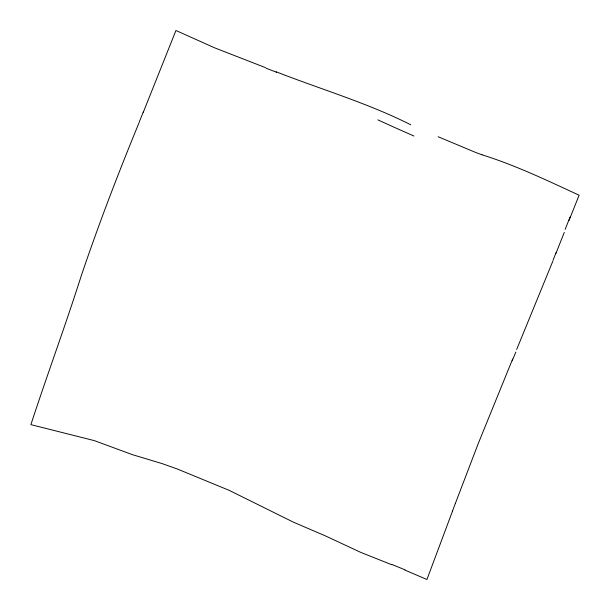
<?xml version="1.0" encoding="UTF-8"?>
<svg xmlns="http://www.w3.org/2000/svg" width="610" height="610" viewBox="0 0 610 610"><rect width="100%" height="100%" fill="white"/><g stroke="black" fill="none" stroke-linecap="round" stroke-linejoin="round"><path stroke-width="0.91" d="M452.529 511.073L426.939 579.5L405.002 570.114M455.357 503.441L478.377 443.218L512.667 359M568.993 220.553L579.111 195.208C547.284 180.529 515.572 165.295 482.045 154.81M555.916 253.463L564.28 232.418M552.995 260.79L516.67 349.469M143.266 112.339L175.939 30.5L214.857 47.916L265.502 67.641M139.172 122.442C118.378 172.943 98.797 223.962 81.29 275.697C65.392 325.656 47.184 374.822 30.889 424.636L94.352 440.633L132.324 454.633L162.222 463.638L177.068 468.907L229.07 490.303L293.387 522.152L325.969 536.144L360.8 552.408L391.795 564.738M276.155 71.789C321.066 89.388 367.517 102.968 410.751 124.768M438.117 136.731L475.754 152.492A51.316 7.503 22.3 0 0 482.03 154.795M565.165 229.368A383.789 8.334 -68.6 0 1 570.045 217.099M556.038 252.715A219.097 9.882 -68.8 0 1 553.156 259.929M512.225 360.739A106.475 2.341 -67.5 0 1 515.846 352.107M452.475 511.149A69.647 2.005 -69.5 0 1 455.334 503.448M391.658 564.395A154.277 22.989 23 0 1 405.017 569.832M143.297 111.973A97.859 2.737 -68.2 0 1 139.354 121.718M266.097 68.206A233.805 15.341 21.8 0 1 276.536 72.277M413.931 136.03A311.474 32.444 22 0 1 377.88 119.857"/></g></svg>
